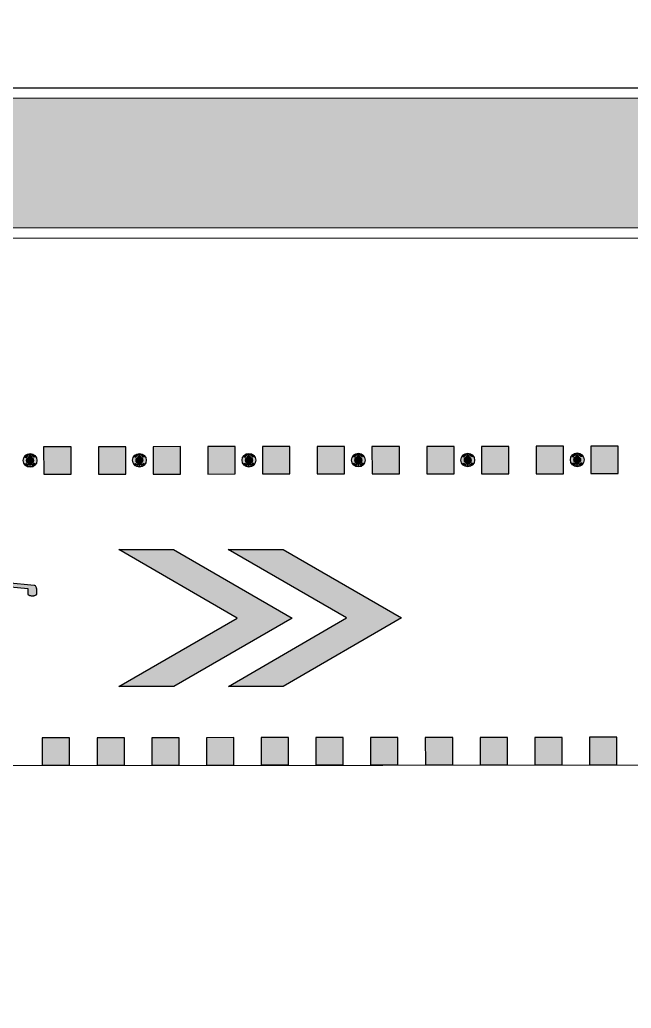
# Model space of a CAD drawing. Header units: metres. Extents: x 668617 to 675126, y 2286318 to 2293677.
# Drawn here: x 669301.22 to 669310.16, y 2287199.44 to 2287213.88 of the extents above; entities that cross this region are included whole.
import ezdxf

# ---------------------------------------------------------------- set-up
doc = ezdxf.new("R2010")
doc.units = ezdxf.units.M
doc.header["$MEASUREMENT"] = 0
for name, color, linetype in [('CU_VEGETACION', 54, 'Continuous'), ('DMTG-B-CuadrosVerdes', 94, 'Continuous'), ('DMTG-M-VIALETON', 92, 'Continuous'), ('DMTG-PB-BANQUETAS', 251, 'Continuous'), ('DMTG-SH-SOLO BUS BICI', 252, 'Continuous')]:
    doc.layers.add(name, color=color, linetype=linetype)

# ---------------------------------------------------------------- blocks, each defined once
blk = doc.blocks.new('*U119')
h = blk.add_hatch(color=256)
h.dxf.hatch_style = 1
h.paths.add_polyline_path([(4.024, 4.253), (4.424, 4.253), (4.424, 4.653), (4.024, 4.653)])
h = blk.add_hatch(color=256)
h.dxf.hatch_style = 1
h.paths.add_polyline_path([(4.024, 4.253), (4.424, 4.253), (4.424, 4.653), (4.024, 4.653)])
h = blk.add_hatch(color=256)
h.dxf.hatch_style = 1
h.paths.add_polyline_path([(4.824, 4.253), (5.224, 4.253), (5.224, 4.653), (4.824, 4.653)])
h = blk.add_hatch(color=256)
h.dxf.hatch_style = 1
h.paths.add_polyline_path([(4.824, 4.253), (5.224, 4.253), (5.224, 4.653), (4.824, 4.653)])
h = blk.add_hatch(color=256)
h.dxf.hatch_style = 1
h.paths.add_polyline_path([(5.624, 4.253), (6.024, 4.253), (6.024, 4.653), (5.624, 4.653)])
h = blk.add_hatch(color=256)
h.dxf.hatch_style = 1
h.paths.add_polyline_path([(5.624, 4.253), (6.024, 4.253), (6.024, 4.653), (5.624, 4.653)])
h = blk.add_hatch(color=256)
h.dxf.hatch_style = 1
h.paths.add_polyline_path([(6.424, 4.253), (6.824, 4.253), (6.824, 4.653), (6.424, 4.653)])
h = blk.add_hatch(color=256)
h.dxf.hatch_style = 1
h.paths.add_polyline_path([(6.424, 4.253), (6.824, 4.253), (6.824, 4.653), (6.424, 4.653)])
h = blk.add_hatch(color=256)
h.dxf.hatch_style = 1
h.paths.add_polyline_path([(7.224, 4.253), (7.624, 4.253), (7.624, 4.653), (7.224, 4.653)])
h = blk.add_hatch(color=256)
h.dxf.hatch_style = 1
h.paths.add_polyline_path([(7.224, 4.253), (7.624, 4.253), (7.624, 4.653), (7.224, 4.653)])
h = blk.add_hatch(color=256)
h.dxf.hatch_style = 1
h.paths.add_polyline_path([(8.024, 4.253), (8.424, 4.253), (8.424, 4.653), (8.024, 4.653)])
h = blk.add_hatch(color=256)
h.dxf.hatch_style = 1
h.paths.add_polyline_path([(8.024, 4.253), (8.424, 4.253), (8.424, 4.653), (8.024, 4.653)])
h = blk.add_hatch(color=256)
h.dxf.hatch_style = 1
h.paths.add_polyline_path([(8.824, 4.253), (9.224, 4.253), (9.224, 4.653), (8.824, 4.653)])
h = blk.add_hatch(color=256)
h.dxf.hatch_style = 1
h.paths.add_polyline_path([(8.824, 4.253), (9.224, 4.253), (9.224, 4.653), (8.824, 4.653)])
h = blk.add_hatch(color=256)
h.dxf.hatch_style = 1
h.paths.add_polyline_path([(9.624, 4.253), (10.024, 4.253), (10.024, 4.653), (9.624, 4.653)])
h = blk.add_hatch(color=256)
h.dxf.hatch_style = 1
h.paths.add_polyline_path([(9.624, 4.253), (10.024, 4.253), (10.024, 4.653), (9.624, 4.653)])
h = blk.add_hatch(color=256)
h.dxf.hatch_style = 1
h.paths.add_polyline_path([(10.424, 4.253), (10.824, 4.253), (10.824, 4.653), (10.424, 4.653)])
h = blk.add_hatch(color=256)
h.dxf.hatch_style = 1
h.paths.add_polyline_path([(10.424, 4.253), (10.824, 4.253), (10.824, 4.653), (10.424, 4.653)])
h = blk.add_hatch(color=256)
h.dxf.hatch_style = 1
h.paths.add_polyline_path([(11.224, 4.253), (11.624, 4.253), (11.624, 4.653), (11.224, 4.653)])
h = blk.add_hatch(color=256)
h.dxf.hatch_style = 1
h.paths.add_polyline_path([(11.224, 4.253), (11.624, 4.253), (11.624, 4.653), (11.224, 4.653)])
h = blk.add_hatch(color=256)
h.dxf.hatch_style = 1
h.paths.add_polyline_path([(12.024, 4.253), (12.424, 4.253), (12.424, 4.653), (12.024, 4.653)])
h = blk.add_hatch(color=256)
h.dxf.hatch_style = 1
h.paths.add_polyline_path([(12.024, 4.253), (12.424, 4.253), (12.424, 4.653), (12.024, 4.653)])
h = blk.add_hatch(color=256)
h.dxf.hatch_style = 1
h.paths.add_polyline_path([(4, 0), (4.4, 0), (4.4, 0.4), (4, 0.4)])
h = blk.add_hatch(color=256)
h.dxf.hatch_style = 1
h.paths.add_polyline_path([(4, 0), (4.4, 0), (4.4, 0.4), (4, 0.4)])
h = blk.add_hatch(color=256)
h.dxf.hatch_style = 1
h.paths.add_polyline_path([(4.8, 0), (5.2, 0), (5.2, 0.4), (4.8, 0.4)])
h = blk.add_hatch(color=256)
h.dxf.hatch_style = 1
h.paths.add_polyline_path([(4.8, 0), (5.2, 0), (5.2, 0.4), (4.8, 0.4)])
h = blk.add_hatch(color=256)
h.dxf.hatch_style = 1
h.paths.add_polyline_path([(5.6, 0), (6, 0), (6, 0.4), (5.6, 0.4)])
h = blk.add_hatch(color=256)
h.dxf.hatch_style = 1
h.paths.add_polyline_path([(5.6, 0), (6, 0), (6, 0.4), (5.6, 0.4)])
h = blk.add_hatch(color=256)
h.dxf.hatch_style = 1
h.paths.add_polyline_path([(6.4, 0), (6.8, 0), (6.8, 0.4), (6.4, 0.4)])
h = blk.add_hatch(color=256)
h.dxf.hatch_style = 1
h.paths.add_polyline_path([(6.4, 0), (6.8, 0), (6.8, 0.4), (6.4, 0.4)])
h = blk.add_hatch(color=256)
h.dxf.hatch_style = 1
h.paths.add_polyline_path([(7.2, 0), (7.6, 0), (7.6, 0.4), (7.2, 0.4)])
h = blk.add_hatch(color=256)
h.dxf.hatch_style = 1
h.paths.add_polyline_path([(7.2, 0), (7.6, 0), (7.6, 0.4), (7.2, 0.4)])
h = blk.add_hatch(color=256)
h.dxf.hatch_style = 1
h.paths.add_polyline_path([(8, 0), (8.4, 0), (8.4, 0.4), (8, 0.4)])
h = blk.add_hatch(color=256)
h.dxf.hatch_style = 1
h.paths.add_polyline_path([(8, 0), (8.4, 0), (8.4, 0.4), (8, 0.4)])
h = blk.add_hatch(color=256)
h.dxf.hatch_style = 1
h.paths.add_polyline_path([(8.8, 0), (9.2, 0), (9.2, 0.4), (8.8, 0.4)])
h = blk.add_hatch(color=256)
h.dxf.hatch_style = 1
h.paths.add_polyline_path([(8.8, 0), (9.2, 0), (9.2, 0.4), (8.8, 0.4)])
h = blk.add_hatch(color=256)
h.dxf.hatch_style = 1
h.paths.add_polyline_path([(9.6, 0), (10, 0), (10, 0.4), (9.6, 0.4)])
h = blk.add_hatch(color=256)
h.dxf.hatch_style = 1
h.paths.add_polyline_path([(9.6, 0), (10, 0), (10, 0.4), (9.6, 0.4)])
h = blk.add_hatch(color=256)
h.dxf.hatch_style = 1
h.paths.add_polyline_path([(10.4, 0), (10.8, 0), (10.8, 0.4), (10.4, 0.4)])
h = blk.add_hatch(color=256)
h.dxf.hatch_style = 1
h.paths.add_polyline_path([(10.4, 0), (10.8, 0), (10.8, 0.4), (10.4, 0.4)])
h = blk.add_hatch(color=256)
h.dxf.hatch_style = 1
h.paths.add_polyline_path([(11.2, 0), (11.6, 0), (11.6, 0.4), (11.2, 0.4)])
h = blk.add_hatch(color=256)
h.dxf.hatch_style = 1
h.paths.add_polyline_path([(11.2, 0), (11.6, 0), (11.6, 0.4), (11.2, 0.4)])
h = blk.add_hatch(color=256)
h.dxf.hatch_style = 1
h.paths.add_polyline_path([(12, 0), (12.4, 0), (12.4, 0.4), (12, 0.4)])
h = blk.add_hatch(color=256)
h.dxf.hatch_style = 1
h.paths.add_polyline_path([(12, 0), (12.4, 0), (12.4, 0.4), (12, 0.4)])
for points in [[(4.024, 4.253), (4.424, 4.253), (4.424, 4.653), (4.024, 4.653)], [(4.024, 4.253), (4.424, 4.253), (4.424, 4.653), (4.024, 4.653)], [(4.824, 4.253), (5.224, 4.253), (5.224, 4.653), (4.824, 4.653)], [(4.824, 4.253), (5.224, 4.253), (5.224, 4.653), (4.824, 4.653)], [(5.624, 4.253), (6.024, 4.253), (6.024, 4.653), (5.624, 4.653)], [(5.624, 4.253), (6.024, 4.253), (6.024, 4.653), (5.624, 4.653)], [(6.424, 4.253), (6.824, 4.253), (6.824, 4.653), (6.424, 4.653)], [(6.424, 4.253), (6.824, 4.253), (6.824, 4.653), (6.424, 4.653)], [(7.224, 4.253), (7.624, 4.253), (7.624, 4.653), (7.224, 4.653)], [(7.224, 4.253), (7.624, 4.253), (7.624, 4.653), (7.224, 4.653)], [(8.024, 4.253), (8.424, 4.253), (8.424, 4.653), (8.024, 4.653)], [(8.024, 4.253), (8.424, 4.253), (8.424, 4.653), (8.024, 4.653)], [(8.824, 4.253), (9.224, 4.253), (9.224, 4.653), (8.824, 4.653)], [(8.824, 4.253), (9.224, 4.253), (9.224, 4.653), (8.824, 4.653)], [(9.624, 4.253), (10.024, 4.253), (10.024, 4.653), (9.624, 4.653)], [(9.624, 4.253), (10.024, 4.253), (10.024, 4.653), (9.624, 4.653)], [(10.424, 4.253), (10.824, 4.253), (10.824, 4.653), (10.424, 4.653)], [(10.424, 4.253), (10.824, 4.253), (10.824, 4.653), (10.424, 4.653)], [(11.224, 4.253), (11.624, 4.253), (11.624, 4.653), (11.224, 4.653)], [(11.224, 4.253), (11.624, 4.253), (11.624, 4.653), (11.224, 4.653)], [(12.024, 4.253), (12.424, 4.253), (12.424, 4.653), (12.024, 4.653)], [(12.024, 4.253), (12.424, 4.253), (12.424, 4.653), (12.024, 4.653)], [(4, 0), (4.4, 0), (4.4, 0.4), (4, 0.4)], [(4, 0), (4.4, 0), (4.4, 0.4), (4, 0.4)], [(4.8, 0), (5.2, 0), (5.2, 0.4), (4.8, 0.4)], [(4.8, 0), (5.2, 0), (5.2, 0.4), (4.8, 0.4)], [(5.6, 0), (6, 0), (6, 0.4), (5.6, 0.4)], [(5.6, 0), (6, 0), (6, 0.4), (5.6, 0.4)], [(6.4, 0), (6.8, 0), (6.8, 0.4), (6.4, 0.4)], [(6.4, 0), (6.8, 0), (6.8, 0.4), (6.4, 0.4)], [(7.2, 0), (7.6, 0), (7.6, 0.4), (7.2, 0.4)], [(7.2, 0), (7.6, 0), (7.6, 0.4), (7.2, 0.4)], [(8, 0), (8.4, 0), (8.4, 0.4), (8, 0.4)], [(8, 0), (8.4, 0), (8.4, 0.4), (8, 0.4)], [(8.8, 0), (9.2, 0), (9.2, 0.4), (8.8, 0.4)], [(8.8, 0), (9.2, 0), (9.2, 0.4), (8.8, 0.4)], [(9.6, 0), (10, 0), (10, 0.4), (9.6, 0.4)], [(9.6, 0), (10, 0), (10, 0.4), (9.6, 0.4)], [(10.4, 0), (10.8, 0), (10.8, 0.4), (10.4, 0.4)], [(10.4, 0), (10.8, 0), (10.8, 0.4), (10.4, 0.4)], [(11.2, 0), (11.6, 0), (11.6, 0.4), (11.2, 0.4)], [(11.2, 0), (11.6, 0), (11.6, 0.4), (11.2, 0.4)], [(12, 0), (12.4, 0), (12.4, 0.4), (12, 0.4)], [(12, 0), (12.4, 0), (12.4, 0.4), (12, 0.4)]]:
    blk.add_lwpolyline(points, close=True)
blk = doc.blocks.new('*U88')
at = {"true_color": 0x58ba48}
h = blk.add_hatch(color=85, dxfattribs=at)
h.dxf.hatch_style = 1
h.paths.add_polyline_path([(16.608, 11.007, 1), (16.708, 11.007, 1)], flags=0)
h.paths.add_polyline_path([(16.607, 11.075), (16.596, 11.086, 0.062746), (16.579, 11.068), (16.589, 11.057, 0.413879), (16.607, 11.057, 0.414549)], flags=17)
h.paths.add_polyline_path([(16.604, 11.066, -1), (16.592, 11.066, -1)], flags=16)
h.paths.add_polyline_path([(16.608, 11.007, 1), (16.708, 11.007, 1)], flags=16)
h.paths.add_polyline_path([(16.719, 11.086), (16.708, 11.075, 0.413879), (16.708, 11.058, 0.414549), (16.726, 11.058), (16.737, 11.068, 0.062746)], flags=17)
h.paths.add_polyline_path([(16.723, 11.066, -1), (16.711, 11.066, -1)], flags=16)
h.paths.add_polyline_path([(16.737, 10.946), (16.726, 10.956, 0.413879), (16.708, 10.956, 0.414549), (16.708, 10.939), (16.719, 10.928, 0.062746)], flags=17)
h.paths.add_polyline_path([(16.711, 10.948, -1), (16.723, 10.948, -1)], flags=16)
h.paths.add_polyline_path([(16.607, 10.956, 0.414549), (16.589, 10.956), (16.579, 10.946, 0.062746), (16.596, 10.928), (16.607, 10.939, 0.413879)], flags=17)
h.paths.add_polyline_path([(16.592, 10.948, -1), (16.604, 10.948, -1)], flags=16)
h.paths.add_polyline_path([(16.737, 11.068), (16.726, 11.058, -0.414549), (16.708, 11.058, -0.413879), (16.708, 11.075), (16.719, 11.086, 0.342564), (16.596, 11.086), (16.607, 11.075, -0.414549), (16.607, 11.057, -0.413879), (16.589, 11.057), (16.579, 11.068, 0.166532), (16.558, 11.007, 0.166532), (16.579, 10.946), (16.589, 10.956, -0.414549), (16.607, 10.956, -0.413879), (16.607, 10.939), (16.596, 10.928, 0.342564), (16.719, 10.928), (16.708, 10.939, -0.414549), (16.708, 10.956, -0.413879), (16.726, 10.956), (16.737, 10.946, 0.166532), (16.758, 11.007, 0.166532)])
h.paths.add_polyline_path([(16.708, 11.007, -1), (16.608, 11.007, -1)], flags=0)
h.paths.add_polyline_path([(16.687, 11.062, 0.245947), (16.629, 11.062), (16.617, 11.084, -0.245947), (16.698, 11.085)], flags=16)
h.paths.add_polyline_path([(16.687, 10.952), (16.698, 10.929, -0.245947), (16.617, 10.929), (16.629, 10.952, 0.245947)], flags=16)
h = blk.add_hatch(color=85, dxfattribs=at)
h.dxf.hatch_style = 1
h.paths.add_polyline_path([(16.608, 11.007, 1), (16.708, 11.007, 1)])
at = {"true_color": 0xc7c8ca}
h = blk.add_hatch(color=9, dxfattribs=at)
h.dxf.hatch_style = 1
h.paths.add_polyline_path([(16.698, 11.085, 0.245947), (16.617, 11.084), (16.629, 11.062, -0.245947), (16.687, 11.062)])
h.paths.add_polyline_path([(16.698, 10.929), (16.687, 10.952, -0.245947), (16.629, 10.952), (16.617, 10.929, 0.245947)])
at = {"true_color": 0x58ba48}
h = blk.add_hatch(color=85, dxfattribs=at)
h.dxf.hatch_style = 1
h.paths.add_polyline_path([(18.208, 11.008, 1), (18.308, 11.008, 1)], flags=0)
h.paths.add_polyline_path([(18.207, 11.076), (18.196, 11.087, 0.062746), (18.179, 11.069), (18.189, 11.059, 0.413879), (18.207, 11.059, 0.414549)], flags=17)
h.paths.add_polyline_path([(18.204, 11.067, -1), (18.192, 11.067, -1)], flags=16)
h.paths.add_polyline_path([(18.208, 11.008, 1), (18.308, 11.008, 1)], flags=16)
h.paths.add_polyline_path([(18.319, 11.087), (18.308, 11.076, 0.413879), (18.308, 11.059, 0.414549), (18.326, 11.059), (18.337, 11.069, 0.062746)], flags=17)
h.paths.add_polyline_path([(18.323, 11.068, -1), (18.311, 11.068, -1)], flags=16)
h.paths.add_polyline_path([(18.337, 10.947), (18.326, 10.958, 0.413879), (18.308, 10.958, 0.414549), (18.308, 10.94), (18.319, 10.929, 0.062746)], flags=17)
h.paths.add_polyline_path([(18.311, 10.949, -1), (18.323, 10.949, -1)], flags=16)
h.paths.add_polyline_path([(18.207, 10.957, 0.414549), (18.189, 10.957), (18.179, 10.947, 0.062746), (18.196, 10.929), (18.207, 10.94, 0.413879)], flags=17)
h.paths.add_polyline_path([(18.192, 10.949, -1), (18.204, 10.949, -1)], flags=16)
h.paths.add_polyline_path([(18.337, 11.069), (18.326, 11.059, -0.414549), (18.308, 11.059, -0.413879), (18.308, 11.076), (18.319, 11.087, 0.342564), (18.196, 11.087), (18.207, 11.076, -0.414549), (18.207, 11.059, -0.413879), (18.189, 11.059), (18.179, 11.069, 0.166532), (18.158, 11.008, 0.166532), (18.179, 10.947), (18.189, 10.957, -0.414549), (18.207, 10.957, -0.413879), (18.207, 10.94), (18.196, 10.929, 0.342564), (18.319, 10.929), (18.308, 10.94, -0.414549), (18.308, 10.958, -0.413879), (18.326, 10.958), (18.337, 10.947, 0.166532), (18.358, 11.008, 0.166532)])
h.paths.add_polyline_path([(18.308, 11.008, -1), (18.208, 11.008, -1)], flags=0)
h.paths.add_polyline_path([(18.287, 11.063, 0.245947), (18.229, 11.063), (18.217, 11.086, -0.245947), (18.298, 11.086)], flags=16)
h.paths.add_polyline_path([(18.287, 10.953), (18.298, 10.931, -0.245947), (18.217, 10.931), (18.229, 10.953, 0.245947)], flags=16)
h = blk.add_hatch(color=85, dxfattribs=at)
h.dxf.hatch_style = 1
h.paths.add_polyline_path([(18.208, 11.008, 1), (18.308, 11.008, 1)])
at = {"true_color": 0xc7c8ca}
h = blk.add_hatch(color=9, dxfattribs=at)
h.dxf.hatch_style = 1
h.paths.add_polyline_path([(18.298, 11.086, 0.245947), (18.217, 11.086), (18.229, 11.063, -0.245947), (18.287, 11.063)])
h.paths.add_polyline_path([(18.298, 10.931), (18.287, 10.953, -0.245947), (18.229, 10.953), (18.217, 10.931, 0.245947)])
at = {"true_color": 0x58ba48}
h = blk.add_hatch(color=85, dxfattribs=at)
h.dxf.hatch_style = 1
h.paths.add_polyline_path([(19.808, 11.009, 1), (19.908, 11.009, 1)], flags=0)
h.paths.add_polyline_path([(19.807, 11.077), (19.796, 11.088, 0.062746), (19.779, 11.07), (19.789, 11.06, 0.413879), (19.807, 11.06, 0.414549)], flags=17)
h.paths.add_polyline_path([(19.804, 11.069, -1), (19.792, 11.069, -1)], flags=16)
h.paths.add_polyline_path([(19.808, 11.009, 1), (19.908, 11.009, 1)], flags=16)
h.paths.add_polyline_path([(19.919, 11.088), (19.908, 11.077, 0.413879), (19.908, 11.06, 0.414549), (19.926, 11.06), (19.937, 11.071, 0.062746)], flags=17)
h.paths.add_polyline_path([(19.923, 11.069, -1), (19.911, 11.069, -1)], flags=16)
h.paths.add_polyline_path([(19.937, 10.948), (19.926, 10.959, 0.413879), (19.908, 10.959, 0.414549), (19.908, 10.941), (19.919, 10.93, 0.062746)], flags=17)
h.paths.add_polyline_path([(19.911, 10.95, -1), (19.923, 10.95, -1)], flags=16)
h.paths.add_polyline_path([(19.807, 10.959, 0.414549), (19.789, 10.959), (19.779, 10.948, 0.062746), (19.796, 10.93), (19.807, 10.941, 0.413879)], flags=17)
h.paths.add_polyline_path([(19.792, 10.95, -1), (19.804, 10.95, -1)], flags=16)
h.paths.add_polyline_path([(19.937, 11.071), (19.926, 11.06, -0.414549), (19.908, 11.06, -0.413879), (19.908, 11.077), (19.919, 11.088, 0.342564), (19.796, 11.088), (19.807, 11.077, -0.414549), (19.807, 11.06, -0.413879), (19.789, 11.06), (19.779, 11.07, 0.166532), (19.758, 11.009, 0.166532), (19.779, 10.948), (19.789, 10.959, -0.414549), (19.807, 10.959, -0.413879), (19.807, 10.941), (19.796, 10.93, 0.342564), (19.919, 10.93), (19.908, 10.941, -0.414549), (19.908, 10.959, -0.413879), (19.926, 10.959), (19.937, 10.948, 0.166532), (19.958, 11.009, 0.166532)])
h.paths.add_polyline_path([(19.908, 11.009, -1), (19.808, 11.009, -1)], flags=0)
h.paths.add_polyline_path([(19.887, 11.065, 0.245947), (19.829, 11.065), (19.817, 11.087, -0.245947), (19.898, 11.087)], flags=16)
h.paths.add_polyline_path([(19.887, 10.954), (19.898, 10.932, -0.245947), (19.817, 10.932), (19.829, 10.954, 0.245947)], flags=16)
h = blk.add_hatch(color=85, dxfattribs=at)
h.dxf.hatch_style = 1
h.paths.add_polyline_path([(19.808, 11.009, 1), (19.908, 11.009, 1)])
at = {"true_color": 0xc7c8ca}
h = blk.add_hatch(color=9, dxfattribs=at)
h.dxf.hatch_style = 1
h.paths.add_polyline_path([(19.898, 11.087, 0.245947), (19.817, 11.087), (19.829, 11.065, -0.245947), (19.887, 11.065)])
h.paths.add_polyline_path([(19.898, 10.932), (19.887, 10.954, -0.245947), (19.829, 10.954), (19.817, 10.932, 0.245947)])
at = {"true_color": 0x58ba48}
h = blk.add_hatch(color=85, dxfattribs=at)
h.dxf.hatch_style = 1
h.paths.add_polyline_path([(21.408, 11.01, 1), (21.508, 11.01, 1)], flags=0)
h.paths.add_polyline_path([(21.407, 11.079), (21.396, 11.089, 0.062746), (21.379, 11.072), (21.389, 11.061, 0.413879), (21.407, 11.061, 0.414549)], flags=17)
h.paths.add_polyline_path([(21.404, 11.07, -1), (21.392, 11.07, -1)], flags=16)
h.paths.add_polyline_path([(21.408, 11.01, 1), (21.508, 11.01, 1)], flags=16)
h.paths.add_polyline_path([(21.519, 11.089), (21.508, 11.079, 0.413879), (21.508, 11.061, 0.414549), (21.526, 11.061), (21.537, 11.072, 0.062746)], flags=17)
h.paths.add_polyline_path([(21.523, 11.07, -1), (21.511, 11.07, -1)], flags=16)
h.paths.add_polyline_path([(21.537, 10.949), (21.526, 10.96, 0.413879), (21.508, 10.96, 0.414549), (21.508, 10.942), (21.519, 10.931, 0.062746)], flags=17)
h.paths.add_polyline_path([(21.511, 10.951, -1), (21.523, 10.951, -1)], flags=16)
h.paths.add_polyline_path([(21.407, 10.96, 0.414549), (21.389, 10.96), (21.379, 10.949, 0.062746), (21.396, 10.931), (21.407, 10.942, 0.413879)], flags=17)
h.paths.add_polyline_path([(21.392, 10.951, -1), (21.404, 10.951, -1)], flags=16)
h.paths.add_polyline_path([(21.537, 11.072), (21.526, 11.061, -0.414549), (21.508, 11.061, -0.413879), (21.508, 11.079), (21.519, 11.089, 0.342564), (21.396, 11.089), (21.407, 11.079, -0.414549), (21.407, 11.061, -0.413879), (21.389, 11.061), (21.379, 11.072, 0.166532), (21.358, 11.01, 0.166532), (21.379, 10.949), (21.389, 10.96, -0.414549), (21.407, 10.96, -0.413879), (21.407, 10.942), (21.396, 10.931, 0.342564), (21.519, 10.931), (21.508, 10.942, -0.414549), (21.508, 10.96, -0.413879), (21.526, 10.96), (21.537, 10.949, 0.166532), (21.558, 11.01, 0.166532)])
h.paths.add_polyline_path([(21.508, 11.01, -1), (21.408, 11.01, -1)], flags=0)
h.paths.add_polyline_path([(21.487, 11.066, 0.245947), (21.429, 11.066), (21.417, 11.088, -0.245947), (21.498, 11.088)], flags=16)
h.paths.add_polyline_path([(21.487, 10.955), (21.498, 10.933, -0.245947), (21.417, 10.933), (21.429, 10.955, 0.245947)], flags=16)
h = blk.add_hatch(color=85, dxfattribs=at)
h.dxf.hatch_style = 1
h.paths.add_polyline_path([(21.408, 11.01, 1), (21.508, 11.01, 1)])
at = {"true_color": 0xc7c8ca}
h = blk.add_hatch(color=9, dxfattribs=at)
h.dxf.hatch_style = 1
h.paths.add_polyline_path([(21.498, 11.088, 0.245947), (21.417, 11.088), (21.429, 11.066, -0.245947), (21.487, 11.066)])
h.paths.add_polyline_path([(21.498, 10.933), (21.487, 10.955, -0.245947), (21.429, 10.955), (21.417, 10.933, 0.245947)])
at = {"true_color": 0x58ba48}
h = blk.add_hatch(color=85, dxfattribs=at)
h.dxf.hatch_style = 1
h.paths.add_polyline_path([(23.008, 11.011, 1), (23.108, 11.011, 1)], flags=0)
h.paths.add_polyline_path([(23.007, 11.08), (22.996, 11.09, 0.062746), (22.979, 11.073), (22.989, 11.062, 0.413879), (23.007, 11.062, 0.414549)], flags=17)
h.paths.add_polyline_path([(23.004, 11.071, -1), (22.992, 11.071, -1)], flags=16)
h.paths.add_polyline_path([(23.008, 11.011, 1), (23.108, 11.011, 1)], flags=16)
h.paths.add_polyline_path([(23.119, 11.09), (23.108, 11.08, 0.413879), (23.108, 11.062, 0.414549), (23.126, 11.062), (23.137, 11.073, 0.062746)], flags=17)
h.paths.add_polyline_path([(23.123, 11.071, -1), (23.111, 11.071, -1)], flags=16)
h.paths.add_polyline_path([(23.137, 10.95), (23.126, 10.961, 0.413879), (23.108, 10.961, 0.414549), (23.108, 10.943), (23.119, 10.932, 0.062746)], flags=17)
h.paths.add_polyline_path([(23.111, 10.952, -1), (23.123, 10.952, -1)], flags=16)
h.paths.add_polyline_path([(23.007, 10.961, 0.414549), (22.989, 10.961), (22.979, 10.95, 0.062746), (22.996, 10.932), (23.007, 10.943, 0.413879)], flags=17)
h.paths.add_polyline_path([(22.992, 10.952, -1), (23.004, 10.952, -1)], flags=16)
h.paths.add_polyline_path([(23.137, 11.073), (23.126, 11.062, -0.414549), (23.108, 11.062, -0.413879), (23.108, 11.08), (23.119, 11.09, 0.342564), (22.996, 11.09), (23.007, 11.08, -0.414549), (23.007, 11.062, -0.413879), (22.989, 11.062), (22.979, 11.073, 0.166532), (22.958, 11.011, 0.166532), (22.979, 10.95), (22.989, 10.961, -0.414549), (23.007, 10.961, -0.413879), (23.007, 10.943), (22.996, 10.932, 0.342564), (23.119, 10.932), (23.108, 10.943, -0.414549), (23.108, 10.961, -0.413879), (23.126, 10.961), (23.137, 10.95, 0.166532), (23.158, 11.011, 0.166532)])
h.paths.add_polyline_path([(23.108, 11.011, -1), (23.008, 11.011, -1)], flags=0)
h.paths.add_polyline_path([(23.087, 11.067, 0.245947), (23.029, 11.067), (23.017, 11.089, -0.245947), (23.098, 11.089)], flags=16)
h.paths.add_polyline_path([(23.087, 10.956), (23.098, 10.934, -0.245947), (23.017, 10.934), (23.029, 10.956, 0.245947)], flags=16)
h = blk.add_hatch(color=85, dxfattribs=at)
h.dxf.hatch_style = 1
h.paths.add_polyline_path([(23.008, 11.011, 1), (23.108, 11.011, 1)])
at = {"true_color": 0xc7c8ca}
h = blk.add_hatch(color=9, dxfattribs=at)
h.dxf.hatch_style = 1
h.paths.add_polyline_path([(23.098, 11.089, 0.245947), (23.017, 11.089), (23.029, 11.067, -0.245947), (23.087, 11.067)])
h.paths.add_polyline_path([(23.098, 10.934), (23.087, 10.956, -0.245947), (23.029, 10.956), (23.017, 10.934, 0.245947)])
at = {"true_color": 0x58ba48}
h = blk.add_hatch(color=85, dxfattribs=at)
h.dxf.hatch_style = 1
h.paths.add_polyline_path([(24.608, 11.012, 1), (24.708, 11.013, 1)], flags=0)
h.paths.add_polyline_path([(24.607, 11.081), (24.596, 11.091, 0.062746), (24.579, 11.074), (24.589, 11.063, 0.413879), (24.607, 11.063, 0.414549)], flags=17)
h.paths.add_polyline_path([(24.604, 11.072, -1), (24.592, 11.072, -1)], flags=16)
h.paths.add_polyline_path([(24.608, 11.012, 1), (24.708, 11.013, 1)], flags=16)
h.paths.add_polyline_path([(24.719, 11.092), (24.708, 11.081, 0.413879), (24.708, 11.063, 0.414549), (24.726, 11.063), (24.737, 11.074, 0.062746)], flags=17)
h.paths.add_polyline_path([(24.723, 11.072, -1), (24.711, 11.072, -1)], flags=16)
h.paths.add_polyline_path([(24.737, 10.951), (24.726, 10.962, 0.413879), (24.708, 10.962, 0.414549), (24.708, 10.944), (24.719, 10.934, 0.062746)], flags=17)
h.paths.add_polyline_path([(24.711, 10.953, -1), (24.723, 10.953, -1)], flags=16)
h.paths.add_polyline_path([(24.607, 10.962, 0.414549), (24.589, 10.962), (24.579, 10.951, 0.062746), (24.596, 10.933), (24.607, 10.944, 0.413879)], flags=17)
h.paths.add_polyline_path([(24.592, 10.953, -1), (24.604, 10.953, -1)], flags=16)
h.paths.add_polyline_path([(24.737, 11.074), (24.726, 11.063, -0.414549), (24.708, 11.063, -0.413879), (24.708, 11.081), (24.719, 11.092, 0.342564), (24.596, 11.091), (24.607, 11.081, -0.414549), (24.607, 11.063, -0.413879), (24.589, 11.063), (24.579, 11.074, 0.166532), (24.558, 11.012, 0.166532), (24.579, 10.951), (24.589, 10.962, -0.414549), (24.607, 10.962, -0.413879), (24.607, 10.944), (24.596, 10.933, 0.342564), (24.719, 10.934), (24.708, 10.944, -0.414549), (24.708, 10.962, -0.413879), (24.726, 10.962), (24.737, 10.951, 0.166532), (24.758, 11.013, 0.166532)])
h.paths.add_polyline_path([(24.708, 11.013, -1), (24.608, 11.012, -1)], flags=0)
h.paths.add_polyline_path([(24.687, 11.068, 0.245947), (24.629, 11.068), (24.617, 11.09, -0.245947), (24.698, 11.09)], flags=16)
h.paths.add_polyline_path([(24.687, 10.957), (24.698, 10.935, -0.245947), (24.617, 10.935), (24.629, 10.957, 0.245947)], flags=16)
h = blk.add_hatch(color=85, dxfattribs=at)
h.dxf.hatch_style = 1
h.paths.add_polyline_path([(24.608, 11.012, 1), (24.708, 11.013, 1)])
at = {"true_color": 0xc7c8ca}
h = blk.add_hatch(color=9, dxfattribs=at)
h.dxf.hatch_style = 1
h.paths.add_polyline_path([(24.698, 11.09, 0.245947), (24.617, 11.09), (24.629, 11.068, -0.245947), (24.687, 11.068)])
h.paths.add_polyline_path([(24.698, 10.935), (24.687, 10.957, -0.245947), (24.629, 10.957), (24.617, 10.935, 0.245947)])
at = {"color": 18, "true_color": 0x000000}
for points in [[(16.607, 11.075), (16.596, 11.086, 0.062746), (16.579, 11.068), (16.589, 11.057, 0.413879), (16.607, 11.057, 0.414549)], [(16.698, 11.085), (16.687, 11.062, 0.245947), (16.629, 11.062), (16.617, 11.084, -0.245947)], [(16.708, 11.075), (16.719, 11.086, -0.062746), (16.737, 11.068), (16.726, 11.058, -0.413879), (16.708, 11.058, -0.414549)], [(18.207, 11.076), (18.196, 11.087, 0.062746), (18.179, 11.069), (18.189, 11.059, 0.413879), (18.207, 11.059, 0.414549)], [(18.298, 11.086), (18.287, 11.063, 0.245947), (18.229, 11.063), (18.217, 11.086, -0.245947)], [(18.308, 11.076), (18.319, 11.087, -0.062746), (18.337, 11.069), (18.326, 11.059, -0.413879), (18.308, 11.059, -0.414549)], [(19.807, 11.077), (19.796, 11.088, 0.062746), (19.779, 11.07), (19.789, 11.06, 0.413879), (19.807, 11.06, 0.414549)], [(19.898, 11.087), (19.887, 11.065, 0.245947), (19.829, 11.065), (19.817, 11.087, -0.245947)], [(19.908, 11.077), (19.919, 11.088, -0.062746), (19.937, 11.071), (19.926, 11.06, -0.413879), (19.908, 11.06, -0.414549)], [(21.407, 11.079), (21.396, 11.089, 0.062746), (21.379, 11.072), (21.389, 11.061, 0.413879), (21.407, 11.061, 0.414549)], [(21.498, 11.088), (21.487, 11.066, 0.245947), (21.429, 11.066), (21.417, 11.088, -0.245947)], [(21.508, 11.079), (21.519, 11.089, -0.062746), (21.537, 11.072), (21.526, 11.061, -0.413879), (21.508, 11.061, -0.414549)], [(23.007, 11.08), (22.996, 11.09, 0.062746), (22.979, 11.073), (22.989, 11.062, 0.413879), (23.007, 11.062, 0.414549)], [(23.098, 11.089), (23.087, 11.067, 0.245947), (23.029, 11.067), (23.017, 11.089, -0.245947)], [(23.108, 11.08), (23.119, 11.09, -0.062746), (23.137, 11.073), (23.126, 11.062, -0.413879), (23.108, 11.062, -0.414549)], [(24.607, 11.081), (24.596, 11.091, 0.062746), (24.579, 11.074), (24.589, 11.063, 0.413879), (24.607, 11.063, 0.414549)], [(24.698, 11.09), (24.687, 11.068, 0.245947), (24.629, 11.068), (24.617, 11.09, -0.245947)], [(24.708, 11.081), (24.719, 11.092, -0.062746), (24.737, 11.074), (24.726, 11.063, -0.413879), (24.708, 11.063, -0.414549)], [(16.607, 10.939), (16.596, 10.928, -0.062746), (16.579, 10.946), (16.589, 10.956, -0.413879), (16.607, 10.956, -0.414549)], [(16.698, 10.929), (16.687, 10.952, -0.245947), (16.629, 10.952), (16.617, 10.929, 0.245947)], [(16.708, 10.939), (16.719, 10.928, 0.062746), (16.737, 10.946), (16.726, 10.956, 0.413879), (16.708, 10.956, 0.414549)], [(18.207, 10.94), (18.196, 10.929, -0.062746), (18.179, 10.947), (18.189, 10.957, -0.413879), (18.207, 10.957, -0.414549)], [(18.298, 10.931), (18.287, 10.953, -0.245947), (18.229, 10.953), (18.217, 10.931, 0.245947)], [(18.308, 10.94), (18.319, 10.929, 0.062746), (18.337, 10.947), (18.326, 10.958, 0.413879), (18.308, 10.958, 0.414549)], [(19.807, 10.941), (19.796, 10.93, -0.062746), (19.779, 10.948), (19.789, 10.959, -0.413879), (19.807, 10.959, -0.414549)], [(19.898, 10.932), (19.887, 10.954, -0.245947), (19.829, 10.954), (19.817, 10.932, 0.245947)], [(19.908, 10.941), (19.919, 10.93, 0.062746), (19.937, 10.948), (19.926, 10.959, 0.413879), (19.908, 10.959, 0.414549)], [(21.407, 10.942), (21.396, 10.931, -0.062746), (21.379, 10.949), (21.389, 10.96, -0.413879), (21.407, 10.96, -0.414549)], [(21.498, 10.933), (21.487, 10.955, -0.245947), (21.429, 10.955), (21.417, 10.933, 0.245947)], [(21.508, 10.942), (21.519, 10.931, 0.062746), (21.537, 10.949), (21.526, 10.96, 0.413879), (21.508, 10.96, 0.414549)], [(23.007, 10.943), (22.996, 10.932, -0.062746), (22.979, 10.95), (22.989, 10.961, -0.413879), (23.007, 10.961, -0.414549)], [(23.098, 10.934), (23.087, 10.956, -0.245947), (23.029, 10.956), (23.017, 10.934, 0.245947)], [(23.108, 10.943), (23.119, 10.932, 0.062746), (23.137, 10.95), (23.126, 10.961, 0.413879), (23.108, 10.961, 0.414549)], [(24.607, 10.944), (24.596, 10.933, -0.062746), (24.579, 10.951), (24.589, 10.962, -0.413879), (24.607, 10.962, -0.414549)], [(24.698, 10.935), (24.687, 10.957, -0.245947), (24.629, 10.957), (24.617, 10.935, 0.245947)], [(24.708, 10.944), (24.719, 10.934, 0.062746), (24.737, 10.951), (24.726, 10.962, 0.413879), (24.708, 10.962, 0.414549)]]:
    blk.add_lwpolyline(points, format="xyb", close=True, dxfattribs=at)
for points in [[(16.658, 10.907), (16.658, 11.107)], [(18.258, 10.908), (18.258, 11.108)], [(19.858, 10.909), (19.858, 11.109)], [(21.458, 10.91), (21.458, 11.11)], [(23.058, 10.911), (23.058, 11.111)], [(24.658, 10.913), (24.658, 11.113)]]:
    blk.add_lwpolyline(points)
for centre, radius in [((16.658, 11.007), 0.1), ((16.598, 11.066), 0.00613), ((16.658, 11.007), 0.05), ((16.717, 11.066), 0.00613), ((18.258, 11.008), 0.1), ((18.198, 11.067), 0.00613), ((18.258, 11.008), 0.05), ((18.317, 11.068), 0.00613), ((19.858, 11.009), 0.1), ((19.798, 11.069), 0.00613), ((19.858, 11.009), 0.05), ((19.917, 11.069), 0.00613), ((21.458, 11.01), 0.1), ((21.398, 11.07), 0.00613), ((21.458, 11.01), 0.05), ((21.517, 11.07), 0.00613), ((23.058, 11.011), 0.1), ((22.998, 11.071), 0.00613), ((23.058, 11.011), 0.05), ((23.117, 11.071), 0.00613), ((24.658, 11.013), 0.1), ((24.598, 11.072), 0.00613), ((24.658, 11.013), 0.05), ((24.717, 11.072), 0.00613), ((16.598, 10.948), 0.00613), ((16.717, 10.948), 0.00613), ((18.198, 10.949), 0.00613), ((18.317, 10.949), 0.00613), ((19.798, 10.95), 0.00613), ((19.917, 10.95), 0.00613), ((21.398, 10.951), 0.00613), ((21.517, 10.951), 0.00613), ((22.998, 10.952), 0.00613), ((23.117, 10.952), 0.00613), ((24.598, 10.953), 0.00613), ((24.717, 10.953), 0.00613)]:
    blk.add_circle(centre, radius, dxfattribs=at)
blk = doc.blocks.new('*U227')
at = {"ltscale": 50}
h = blk.add_hatch(color=252, dxfattribs=at)
h.dxf.hatch_style = 1
h.paths.add_polyline_path([(-1, 10.399), (0, 12.129), (1, 10.399), (1, 11.199), (0, 12.929), (-1, 11.199)])
h = blk.add_hatch(color=252, dxfattribs=at)
h.dxf.hatch_style = 1
h.paths.add_polyline_path([(-1, 8.8), (0, 10.53), (1, 8.8), (1, 9.6), (0, 11.33), (-1, 9.6)])
h = blk.add_hatch(color=252)
h.dxf.hatch_style = 1
h.paths.add_polyline_path([(1.053, 5.477), (1.048, 5.542), (1.039, 5.615), (1.032, 5.665), (1.024, 5.717), (1.015, 5.765), (1.006, 5.81), (0.997, 5.851), (0.984, 5.899), (0.976, 5.931), (0.966, 5.965), (0.953, 6.004), (0.937, 6.048), (0.917, 6.099), (0.894, 6.152), (0.87, 6.199), (0.849, 6.235), (0.826, 6.271), (0.807, 6.297), (0.786, 6.322), (0.771, 6.338), (0.755, 6.354), (0.741, 6.366), (0.721, 6.382), (0.702, 6.393), (0.685, 6.402), (0.666, 6.41), (0.648, 6.415), (0.629, 6.418), (0.609, 6.42), (0.604, 6.42), (0.59, 6.418), (0.575, 6.416), (0.561, 6.412), (0.547, 6.408), (0.533, 6.401), (0.52, 6.394), (0.507, 6.385), (0.494, 6.376), (0.482, 6.366), (0.476, 6.36), (0.468, 6.353), (0.457, 6.34), (0.444, 6.325), (0.439, 6.318), (0.433, 6.311), (0.424, 6.298), (0.419, 6.29), (0.412, 6.279), (0.408, 6.273), (0.402, 6.262), (0.396, 6.253), (0.391, 6.243), (0.386, 6.233), (0.271, 6.37), (0.303, 6.719), (0.367, 6.713), (0.396, 6.739), (0.411, 6.755), (0.404, 6.812), (0.395, 6.844), (0.389, 6.858), (0.385, 6.866), (0.379, 6.873), (0.374, 6.879), (0.369, 6.882), (0.365, 6.884), (0.36, 6.885), (0.352, 6.885), (0.347, 6.883), (0.34, 6.878), (0.313, 6.87), (0.292, 6.866), (0.276, 6.867), (0.245, 6.872), (0.19, 6.886), (0.186, 6.885), (0.179, 6.882), (0.173, 6.876), (0.167, 6.869), (0.163, 6.862), (0.159, 6.852), (0.155, 6.842), (0.15, 6.821), (0.148, 6.8), (0.146, 6.755), (0.201, 6.731), (0.264, 6.723), (0.154, 5.59), (0.131, 5.59), (0.109, 5.59), (0.089, 5.592), (0.068, 5.596), (0.048, 5.602), (0.031, 5.609), (0.014, 5.619), (-0.002, 5.631), (-0.017, 5.645), (-0.031, 5.662), (-0.046, 5.683), (-0.06, 5.709), (-0.072, 5.732), (-0.086, 5.765), (-0.108, 5.821), (-0.149, 5.954), (-0.471, 7.058), (-0.431, 7.467), (-0.346, 7.467), (-0.343, 7.471), (-0.34, 7.476), (-0.337, 7.482), (-0.334, 7.488), (-0.331, 7.494), (-0.33, 7.498), (-0.328, 7.505), (-0.326, 7.516), (-0.325, 7.533), (-0.325, 7.543), (-0.327, 7.554), (-0.328, 7.561), (-0.332, 7.571), (-0.335, 7.579), (-0.338, 7.585), (-0.34, 7.589), (-0.344, 7.595), (-0.347, 7.599), (-0.426, 7.598), (-0.434, 7.597), (-0.443, 7.595), (-0.453, 7.592), (-0.461, 7.587), (-0.469, 7.579), (-0.476, 7.569), (-0.478, 7.562), (-0.595, 6.371), (-0.6, 6.374), (-0.612, 6.381), (-0.625, 6.387), (-0.654, 6.397), (-0.669, 6.401), (-0.681, 6.404), (-0.693, 6.406), (-0.702, 6.408), (-0.705, 6.408), (-0.712, 6.408), (-0.73, 6.406), (-0.748, 6.402), (-0.766, 6.396), (-0.783, 6.388), (-0.8, 6.378), (-0.817, 6.366), (-0.833, 6.353), (-0.849, 6.337), (-0.868, 6.315), (-0.88, 6.3), (-0.895, 6.279), (-0.909, 6.257), (-0.921, 6.233), (-0.935, 6.207), (-0.959, 6.152), (-0.98, 6.092), (-1, 6.025), (-1.019, 5.944), (-1.032, 5.876), (-1.047, 5.761), (-1.052, 5.708), (-1.057, 5.627), (-1.06, 5.536), (-1.058, 5.432), (-1.055, 5.353), (-1.048, 5.259), (-1.03, 5.118), (-1.014, 5.028), (-1.007, 4.997), (-0.998, 4.956), (-0.988, 4.916), (-0.974, 4.869), (-0.967, 4.844), (-0.959, 4.818), (-0.939, 4.763), (-0.917, 4.707), (-0.889, 4.645), (-0.861, 4.596), (-0.838, 4.56), (-0.82, 4.532), (-0.795, 4.503), (-0.788, 4.495), (-0.779, 4.485), (-0.77, 4.476), (-0.762, 4.469), (-0.754, 4.462), (-0.746, 4.454), (-0.734, 4.445), (-0.726, 4.439), (-0.715, 4.433), (-0.709, 4.429), (-0.702, 4.425), (-0.692, 4.419), (-0.684, 4.416), (-0.675, 4.413), (-0.668, 4.41), (-0.66, 4.407), (-0.652, 4.405), (-0.645, 4.404), (-0.637, 4.402), (-0.628, 4.401), (-0.621, 4.401), (-0.611, 4.4), (-0.605, 4.401), (-0.595, 4.404), (-0.584, 4.408), (-0.568, 4.415), (-0.551, 4.423), (-0.534, 4.434), (-0.517, 4.446), (-0.501, 4.46), (-0.486, 4.475), (-0.471, 4.491), (-0.456, 4.509), (-0.441, 4.529), (-0.426, 4.551), (-0.413, 4.573), (-0.4, 4.596), (-0.387, 4.621), (-0.365, 4.67), (-0.352, 4.705), (-0.338, 4.744), (-0.321, 4.796), (-0.305, 4.861), (-0.296, 4.904), (-0.283, 4.973), (-0.275, 5.022), (-0.269, 5.08), (-0.263, 5.145), (-0.259, 5.214), (-0.257, 5.297), (-0.257, 5.364), (-0.258, 5.393), (-0.259, 5.424), (-0.261, 5.462), (-0.265, 5.51), (-0.27, 5.558), (-0.277, 5.609), (-0.281, 5.645), (-0.289, 5.695), (-0.299, 5.75), (-0.311, 5.811), (-0.326, 5.872), (-0.342, 5.927), (-0.357, 5.977), (-0.38, 6.042), (-0.399, 6.091), (-0.418, 6.134), (-0.437, 6.173), (-0.463, 6.218), (-0.472, 6.234), (-0.487, 6.257), (-0.512, 6.29), (-0.53, 6.312), (-0.543, 6.325), (-0.501, 6.726), (-0.183, 5.648), (-0.167, 5.604), (-0.156, 5.575), (-0.144, 5.543), (-0.128, 5.507), (-0.115, 5.477), (-0.101, 5.448), (-0.088, 5.427), (-0.076, 5.406), (-0.062, 5.385), (-0.045, 5.363), (-0.029, 5.346), (-0.012, 5.329), (0.005, 5.316), (0.018, 5.309), (0.026, 5.304), (0.026, 5.296), (0.028, 5.272), (0.032, 5.241), (0.034, 5.218), (0.039, 5.19), (0.043, 5.172), (0.049, 5.146), (0.058, 5.116), (0.064, 5.096), (0.016, 4.936), (-0.009, 4.936), (-0.01, 4.936), (-0.013, 4.934), (-0.017, 4.93), (-0.019, 4.925), (-0.022, 4.919), (-0.023, 4.913), (-0.024, 4.905), (-0.025, 4.887), (-0.023, 4.87), (-0.021, 4.863), (-0.018, 4.856), (-0.015, 4.85), (-0.012, 4.845), (-0.008, 4.842), (-0.005, 4.84), (-0.003, 4.839), (-0.002, 4.839), (0.094, 4.84), (0.096, 4.841), (0.1, 4.844), (0.103, 4.849), (0.105, 4.854), (0.107, 4.861), (0.109, 4.868), (0.11, 4.885), (0.108, 4.902), (0.104, 4.917), (0.101, 4.924), (0.098, 4.929), (0.095, 4.933), (0.091, 4.936), (0.087, 4.937), (0.086, 4.937), (0.073, 4.937), (0.1, 5.025), (0.107, 5.017), (0.121, 5.003), (0.128, 4.997), (0.135, 4.993), (0.142, 4.99), (0.15, 4.988), (0.157, 4.986), (0.161, 4.986), (0.163, 4.986), (0.169, 4.987), (0.181, 4.989), (0.192, 4.995), (0.202, 5.002), (0.211, 5.012), (0.219, 5.024), (0.227, 5.037), (0.234, 5.052), (0.245, 5.084), (0.25, 5.101), (0.257, 5.136), (0.263, 5.173), (0.267, 5.207), (0.269, 5.223), (0.27, 5.233), (0.27, 5.247), (0.278, 5.189), (0.284, 5.146), (0.298, 5.073), (0.311, 5.008), (0.325, 4.947), (0.342, 4.888), (0.362, 4.824), (0.399, 4.726), (0.426, 4.668), (0.453, 4.616), (0.478, 4.576), (0.505, 4.537), (0.535, 4.5), (0.557, 4.479), (0.576, 4.463), (0.589, 4.453), (0.604, 4.443), (0.609, 4.44), (0.623, 4.432), (0.634, 4.427), (0.64, 4.424), (0.656, 4.419), (0.674, 4.414), (0.691, 4.412), (0.699, 4.411), (0.707, 4.411), (0.713, 4.412), (0.721, 4.412), (0.739, 4.415), (0.757, 4.42), (0.774, 4.427), (0.792, 4.436), (0.81, 4.448), (0.826, 4.461), (0.842, 4.475), (0.857, 4.491), (0.872, 4.51), (0.887, 4.53), (0.899, 4.548), (0.915, 4.574), (0.927, 4.598), (0.94, 4.624), (0.954, 4.654), (0.96, 4.672), (0.966, 4.686), (0.971, 4.7), (0.975, 4.712), (0.979, 4.724), (0.986, 4.745), (0.995, 4.774), (1.001, 4.796), (1.007, 4.819), (1.013, 4.845), (1.019, 4.873), (1.024, 4.896), (1.028, 4.919), (1.033, 4.948), (1.038, 4.982), (1.045, 5.037), (1.052, 5.111), (1.057, 5.177), (1.059, 5.246), (1.06, 5.297), (1.057, 5.395)])
h.paths.add_polyline_path([(0.61, 5.365), (0.613, 5.351), (0.615, 5.342), (0.619, 5.329), (0.624, 5.315), (0.63, 5.303), (0.634, 5.296), (0.637, 5.29), (0.644, 5.282), (0.652, 5.276), (0.66, 5.272), (0.664, 5.272), (0.669, 5.272), (0.674, 5.274), (0.678, 5.276), (0.683, 5.28), (0.687, 5.285), (0.691, 5.291), (0.694, 5.297), (0.701, 5.313), (0.706, 5.331), (0.709, 5.353), (0.711, 5.375), (0.711, 5.4), (0.71, 5.419), (0.707, 5.442), (0.703, 5.461), (0.698, 5.479), (0.692, 5.495), (0.685, 5.508), (0.678, 5.519), (0.67, 5.527), (0.665, 5.531), (0.45, 6.077), (0.462, 6.098), (0.482, 6.127), (0.494, 6.142), (0.505, 6.156), (0.517, 6.167), (0.528, 6.177), (0.538, 6.186), (0.548, 6.192), (0.56, 6.198), (0.57, 6.203), (0.58, 6.206), (0.591, 6.209), (0.602, 6.211), (0.614, 6.211), (0.622, 6.21), (0.639, 6.207), (0.648, 6.205), (0.663, 6.201), (0.684, 6.192), (0.701, 6.184), (0.722, 6.169), (0.735, 6.156), (0.748, 6.144), (0.761, 6.129), (0.774, 6.114), (0.786, 6.098), (0.798, 6.08), (0.811, 6.059), (0.821, 6.043), (0.831, 6.025), (0.841, 6.003), (0.852, 5.979), (0.868, 5.944), (0.884, 5.902), (0.9, 5.851), (0.918, 5.79), (0.937, 5.705), (0.956, 5.59), (0.969, 5.479), (0.974, 5.386), (0.975, 5.272), (0.969, 5.175), (0.961, 5.092), (0.953, 5.037), (0.937, 4.958), (0.915, 4.884), (0.89, 4.807), (0.852, 4.738), (0.834, 4.709), (0.817, 4.687), (0.795, 4.665), (0.777, 4.651), (0.76, 4.64), (0.746, 4.633), (0.733, 4.628), (0.718, 4.624), (0.696, 4.622), (0.685, 4.622), (0.67, 4.625), (0.657, 4.627), (0.642, 4.632), (0.614, 4.647), (0.599, 4.657), (0.578, 4.675), (0.555, 4.698), (0.536, 4.723), (0.518, 4.747), (0.5, 4.775), (0.481, 4.81), (0.466, 4.841), (0.447, 4.884), (0.431, 4.927), (0.416, 4.972), (0.403, 5.016), (0.391, 5.058), (0.38, 5.105), (0.372, 5.148), (0.362, 5.204), (0.356, 5.247), (0.351, 5.283), (0.347, 5.329), (0.342, 5.399), (0.34, 5.44)], flags=16)
h.paths.add_polyline_path([(0.34, 5.597), (0.342, 5.637), (0.347, 5.684), (0.35, 5.721), (0.354, 5.746), (0.358, 5.773), (0.36, 5.792), (0.363, 5.805), (0.365, 5.818), (0.368, 5.834), (0.371, 5.847), (0.374, 5.861), (0.378, 5.877), (0.381, 5.89), (0.385, 5.907), (0.389, 5.923), (0.395, 5.942), (0.402, 5.962), (0.407, 5.978), (0.412, 5.993), (0.419, 6.009), (0.424, 6.022), (0.585, 5.61)], flags=16)
h.paths.add_polyline_path([(0.252, 5.592), (0.201, 5.59), (0.268, 6.278), (0.32, 6.218), (0.358, 6.17), (0.323, 6.076), (0.296, 5.963), (0.275, 5.852), (0.268, 5.79)], flags=16)
h.paths.add_polyline_path([(0.204, 5.398), (0.207, 5.386), (0.211, 5.371), (0.217, 5.346), (0.218, 5.334), (0.22, 5.318), (0.222, 5.294), (0.223, 5.272), (0.223, 5.256), (0.221, 5.224), (0.221, 5.219), (0.218, 5.2), (0.215, 5.185), (0.212, 5.171), (0.208, 5.158), (0.206, 5.151), (0.202, 5.141), (0.199, 5.135), (0.196, 5.128), (0.19, 5.119), (0.184, 5.111), (0.178, 5.106), (0.174, 5.103), (0.172, 5.101), (0.165, 5.099), (0.159, 5.097), (0.151, 5.097), (0.144, 5.099), (0.137, 5.102), (0.131, 5.106), (0.126, 5.11), (0.166, 5.239), (0.167, 5.243), (0.168, 5.247), (0.168, 5.252), (0.168, 5.255), (0.169, 5.262), (0.168, 5.268), (0.168, 5.271), (0.168, 5.276), (0.167, 5.281), (0.166, 5.287), (0.165, 5.29), (0.164, 5.293), (0.163, 5.297), (0.162, 5.301), (0.161, 5.303), (0.159, 5.307), (0.157, 5.31), (0.155, 5.313), (0.153, 5.316), (0.152, 5.317), (0.15, 5.318), (0.149, 5.319), (0.149, 5.319), (0.148, 5.32), (0.147, 5.32), (0.147, 5.32), (0.146, 5.32), (0.146, 5.321), (0.145, 5.321), (0.145, 5.321), (0.144, 5.321), (0.143, 5.321), (0.142, 5.321), (0.142, 5.321), (0.141, 5.32), (0.14, 5.32), (0.139, 5.32), (0.138, 5.319), (0.137, 5.318), (0.136, 5.317), (0.135, 5.316), (0.134, 5.315), (0.133, 5.314), (0.132, 5.312), (0.131, 5.31), (0.13, 5.307), (0.129, 5.303), (0.09, 5.177), (0.084, 5.194), (0.079, 5.216), (0.074, 5.244), (0.071, 5.268), (0.07, 5.286), (0.069, 5.304), (0.07, 5.336), (0.072, 5.365), (0.075, 5.383), (0.078, 5.396), (0.083, 5.415), (0.086, 5.424), (0.089, 5.431), (0.091, 5.436), (0.094, 5.444), (0.098, 5.452), (0.102, 5.458), (0.109, 5.467), (0.115, 5.472), (0.121, 5.476), (0.128, 5.479), (0.136, 5.48), (0.145, 5.479), (0.152, 5.477), (0.158, 5.473), (0.164, 5.468), (0.169, 5.464), (0.174, 5.458), (0.179, 5.45), (0.187, 5.437), (0.194, 5.425), (0.2, 5.409)], flags=16)
h.paths.add_polyline_path([(-0.342, 5.42), (-0.34, 5.357), (-0.34, 5.279), (-0.343, 5.19), (-0.352, 5.088), (-0.374, 4.967), (-0.397, 4.874), (-0.418, 4.815), (-0.438, 4.768), (-0.476, 4.702), (-0.504, 4.668), (-0.526, 4.647), (-0.543, 4.635), (-0.556, 4.627), (-0.572, 4.619), (-0.588, 4.614), (-0.603, 4.611), (-0.62, 4.61), (-0.637, 4.611), (-0.652, 4.614), (-0.669, 4.619), (-0.684, 4.626), (-0.7, 4.635), (-0.717, 4.647), (-0.732, 4.659), (-0.744, 4.67), (-0.755, 4.682), (-0.762, 4.689), (-0.776, 4.706), (-0.787, 4.722), (-0.801, 4.742), (-0.814, 4.763), (-0.824, 4.781), (-0.831, 4.794), (-0.838, 4.807), (-0.848, 4.828), (-0.854, 4.841), (-0.863, 4.861), (-0.87, 4.88), (-0.879, 4.901), (-0.887, 4.924), (-0.895, 4.95), (-0.905, 4.979), (-0.912, 5.003), (-0.922, 5.041), (-0.929, 5.07), (-0.935, 5.099), (-0.941, 5.126), (-0.948, 5.164), (-0.954, 5.202), (-0.959, 5.236), (-0.965, 5.281), (-0.968, 5.316), (-0.972, 5.359), (-0.973, 5.39), (-0.975, 5.42), (-0.976, 5.477), (-0.976, 5.555), (-0.972, 5.628), (-0.967, 5.689), (-0.954, 5.785), (-0.935, 5.874), (-0.919, 5.935), (-0.895, 6), (-0.867, 6.06), (-0.844, 6.097), (-0.829, 6.12), (-0.807, 6.144), (-0.788, 6.162), (-0.77, 6.175), (-0.755, 6.183), (-0.739, 6.189), (-0.729, 6.193), (-0.718, 6.195), (-0.696, 6.198), (-0.674, 6.196), (-0.652, 6.19), (-0.633, 6.183), (-0.614, 6.171), (-0.675, 5.534), (-0.68, 5.531), (-0.684, 5.528), (-0.688, 5.524), (-0.692, 5.519), (-0.699, 5.506), (-0.705, 5.49), (-0.71, 5.471), (-0.713, 5.45), (-0.714, 5.428), (-0.713, 5.403), (-0.711, 5.377), (-0.707, 5.352), (-0.701, 5.33), (-0.694, 5.31), (-0.689, 5.302), (-0.685, 5.295), (-0.681, 5.289), (-0.679, 5.286), (-0.676, 5.282), (-0.671, 5.278), (-0.666, 5.275), (-0.66, 5.273), (-0.655, 5.272), (-0.65, 5.273), (-0.645, 5.275), (-0.64, 5.278), (-0.635, 5.282), (-0.631, 5.288), (-0.627, 5.295), (-0.623, 5.302), (-0.62, 5.311), (-0.614, 5.33), (-0.611, 5.353), (-0.609, 5.377), (-0.609, 5.404), (-0.611, 5.426), (-0.614, 5.447), (-0.618, 5.467), (-0.624, 5.484), (-0.561, 6.127), (-0.54, 6.101), (-0.52, 6.073), (-0.499, 6.04), (-0.482, 6.008), (-0.464, 5.97), (-0.445, 5.927), (-0.429, 5.886), (-0.412, 5.835), (-0.4, 5.79), (-0.388, 5.744), (-0.377, 5.692), (-0.37, 5.658), (-0.36, 5.598), (-0.353, 5.537), (-0.347, 5.488)], flags=16)
for points in [[(-1, 10.399), (-1, 11.199), (0, 12.929), (1, 11.199), (1, 10.399), (0, 12.129), (-1, 10.399)], [(-1, 8.8), (-1, 9.6), (0, 11.33), (1, 9.6), (1, 8.8), (0, 10.53), (-1, 8.8)], [(-0.471, 7.058), (-0.431, 7.467), (-0.346, 7.467), (-0.343, 7.471), (-0.34, 7.476), (-0.337, 7.482), (-0.334, 7.488), (-0.331, 7.494), (-0.33, 7.498), (-0.328, 7.505), (-0.326, 7.516), (-0.325, 7.533), (-0.325, 7.543), (-0.327, 7.554), (-0.328, 7.561), (-0.332, 7.571), (-0.335, 7.579), (-0.338, 7.585), (-0.34, 7.589), (-0.344, 7.595), (-0.347, 7.599), (-0.426, 7.598), (-0.434, 7.597), (-0.443, 7.595), (-0.453, 7.592), (-0.461, 7.587), (-0.469, 7.579), (-0.476, 7.569), (-0.478, 7.562), (-0.595, 6.371)]]:
    blk.add_lwpolyline(points)

msp = doc.modelspace()

# ---------------------------------------------------------------- hatches: boundary and pattern name
at = {"layer": 'CU_VEGETACION'}
h = msp.add_hatch(dxfattribs=at)
h.set_pattern_fill('GRASS', color=256, scale=0.25, angle=1.056706)
h.set_pattern_definition([(92.53632, (668987.63236, 2287172.38601), (-0.18442637, 0.16878067), [0.046875, -0.30667839]), (47.53632, (668987.63236, 2287172.386), (-0.18442637, 0.16878067), [0.046875, -0.203125]), (137.53632, (668987.63236, 2287172.386), (-0.16878067, -0.18442637), [0.046875, -0.203125])])
edge = h.paths.add_edge_path()
edge.add_arc((669034.37137, 2287211.70166), 0.95164, 94.767135, 269.699271, ccw=False)
edge.add_line((669034.29228, 2287212.65001), (669241.61273, 2287212.71906))
edge.add_line((669241.61273, 2287212.71906), (669365.5774, 2287212.76035))
edge.add_line((669365.5774, 2287212.76035), (669388.52584, 2287213.72772))
edge.add_line((669388.52584, 2287213.72772), (669388.51451, 2287212.83267))
edge.add_line((669388.51451, 2287212.83267), (669381.8469, 2287212.25465))
edge.add_line((669381.8469, 2287212.25465), (669365.30851, 2287210.86026))
edge.add_line((669365.30851, 2287210.86026), (669034.36637, 2287210.75003))

# ---------------------------------------------------------------- linework, layer by layer
at = {"layer": 'DMTG-PB-BANQUETAS', "flags": 128}
for points in [[(669034.36602, 2287210.60003, -0.95971921), (669034.28624, 2287212.80001), (669241.61268, 2287212.86906), (669365.57422, 2287212.91035), (669388.67783, 2287213.88426), (669388.66278, 2287212.69481), (669381.85959, 2287212.10519), (669365.31485, 2287210.71027)], [(669034.36637, 2287210.75003, -0.95672443), (669034.29228, 2287212.65001), (669241.61273, 2287212.71906), (669365.5774, 2287212.76035), (669388.52584, 2287213.72772), (669388.51451, 2287212.83267), (669381.8469, 2287212.25465), (669365.30851, 2287210.86026)]]:
    msp.add_lwpolyline(points, format="xyb", close=True, dxfattribs=at)
msp.add_lwpolyline([(669391.45626, 2287098.08425), (669391.32227, 2287097.40922), (669391.10843, 2287096.75478), (669390.81782, 2287096.13091), (669390.45549, 2287095.54556), (669390.02551, 2287095.00772), (669389.53493, 2287094.52533), (669388.98981, 2287094.10434), (669388.39819, 2287093.7517), (669387.76911, 2287093.47234), (669387.1116, 2287093.27018), (669386.43368, 2287093.14718), (669385.74636, 2287093.10626), (669385.05964, 2287093.14733), (669292.18179, 2287093.08572, -0.4157146), (669288.17918, 2287097.10355), (669288.18479, 2287098.36255), (669288.63365, 2287199.03021, -0.41541558), (669292.60399, 2287202.98605), (669362.20517, 2287203.00923), (669389.52832, 2287201.22939, -0.42045179), (669393.52877, 2287197.14572), (669391.45626, 2287098.08425)], format="xyb", dxfattribs=at)

# ---------------------------------------------------------------- block references
at = {"layer": 'DMTG-B-CuadrosVerdes', "rotation": 0.05205295219565874}
msp.add_blockref('*U119', (669297.55077, 2287202.98768), dxfattribs=at)
at = {"layer": 'DMTG-M-VIALETON', "rotation": 0.0191655451132997}
msp.add_blockref('*U88', (669284.71709, 2287196.43235), dxfattribs=at)
at = {"layer": 'DMTG-SH-SOLO BUS BICI', "rotation": 270.0194317446907}
msp.add_blockref('*U227', (669293.8713, 2287205.13838), dxfattribs=at)

doc.saveas('drawing.dxf')
